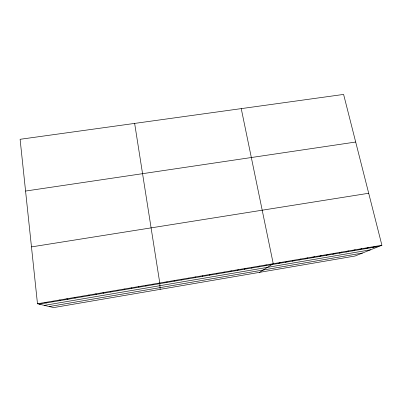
<?xml version="1.0" encoding="UTF-8"?>
<svg xmlns="http://www.w3.org/2000/svg" width="402" height="402" viewBox="0 0 402 402"><rect width="100%" height="100%" fill="white"/><g stroke="black" fill="none" stroke-linecap="round" stroke-linejoin="round"><path stroke-width="0.6" d="M166.956 282.435L167.011 281.757M174.076 281.224L174.232 280.531M181.181 280.018L181.433 279.31M188.267 278.812L188.608 278.089M195.332 277.611L195.769 276.872M202.382 276.415L202.909 275.661M209.407 275.219L210.03 274.45M216.417 274.028L217.13 273.244M223.406 272.842L224.21 272.038M230.376 271.657L231.276 270.842M237.331 270.476L238.316 269.647M244.265 269.295L245.341 268.451M251.18 268.119L252.345 267.26M258.074 266.948L259.33 266.074M264.953 265.777L266.295 264.893M259.461 272.37L273.244 263.712L241.24 108.625M278.651 263.451L280.174 262.536M285.475 262.29L287.083 261.36M292.279 261.134L293.973 260.189M299.068 259.978L300.847 259.024M305.837 258.828L307.701 257.858M312.585 257.682L314.54 256.697M319.319 256.536L321.354 255.541M326.032 255.396L328.153 254.386M332.73 254.255L334.936 253.23M339.409 253.119L341.7 252.084M346.072 251.989L348.444 250.938M352.715 250.858L355.172 249.793M359.343 249.732L361.88 248.657M365.951 248.607L368.569 247.516M372.543 247.486L375.242 246.386M381.9 245.255L355.092 256.009L53.692 307.575L37.481 303.761L20.1 139.298L343.604 94.425L381.9 245.255L37.481 303.761M39.175 304.158L379.121 246.371M44.376 305.384L370.554 249.803M49.295 306.54L362.408 253.074M31.472 246.903L368.699 193.261M25.567 191.05L355.695 142.027M44.833 302.51L46.426 302.927M52.165 301.269L53.657 301.696M59.476 300.023L60.868 300.47M66.767 298.786L68.059 299.249M74.038 297.55L75.229 298.033M81.289 296.319L82.385 296.817M88.525 295.088L89.515 295.601M95.736 293.867L96.631 294.395M102.927 292.646L103.726 293.189M110.103 291.425L110.801 291.983M117.253 290.209L117.861 290.782M124.389 288.998L124.896 289.586M131.504 287.787L131.916 288.395M138.6 286.586L138.921 287.204M145.68 285.38L145.901 286.018M152.735 284.184L152.866 284.832M134.645 123.409L159.775 282.988L160.132 289.365"/></g></svg>
